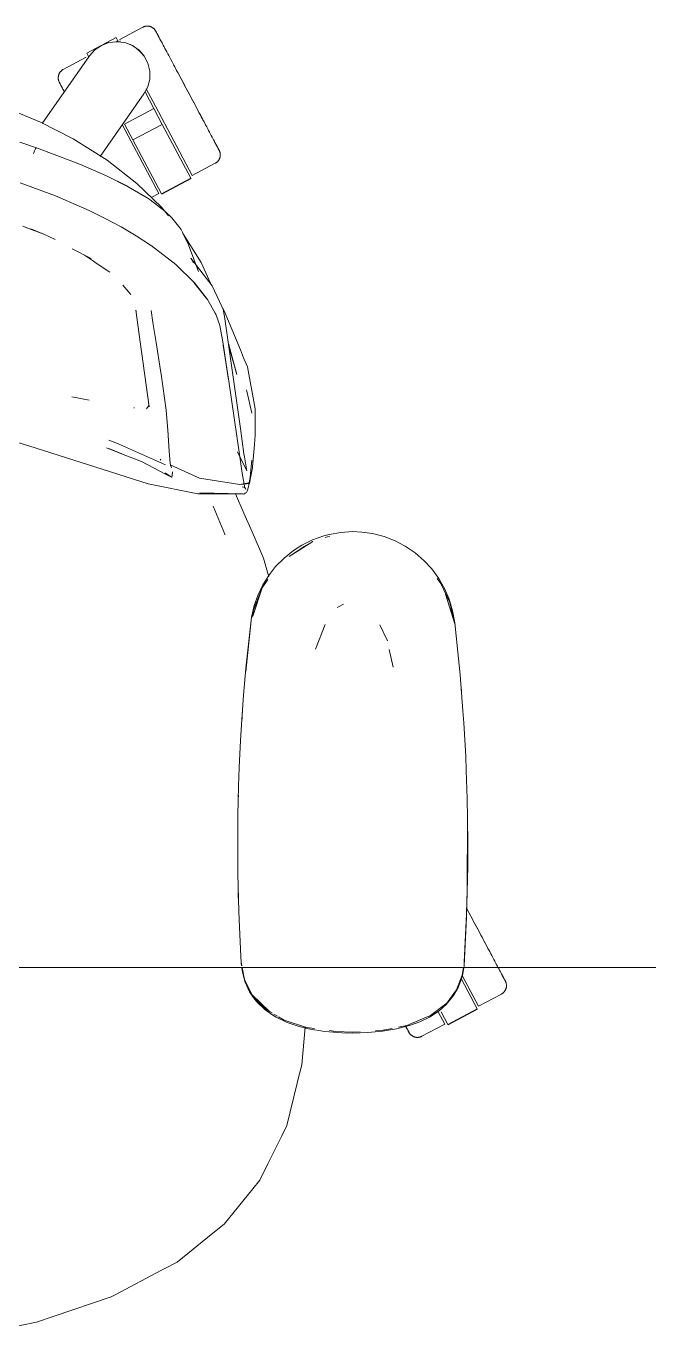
# Model space of a CAD drawing. Header units: millimetres. Extents: x 155927 to 317870, y -36033 to 97293.
# Drawn here: x 170704 to 170967, y 21775 to 22324 of the extents above; entities that cross this region are included whole.
import ezdxf

# ---------------------------------------------------------------- set-up
doc = ezdxf.new("R2010")
doc.units = ezdxf.units.MM
doc.header["$MEASUREMENT"] = 0
doc.layers.add('G-IMPT', color=8, linetype='CONTINUOUS', lineweight=9)
doc.layers.add('I-FURN', color=8, linetype='CONTINUOUS', lineweight=9)

msp = doc.modelspace()

# ---------------------------------------------------------------- linework, layer by layer
at = {"layer": 'G-IMPT'}
for p, q in [((170692.4, 22291.48), (170710.37, 22283.96)), ((170724.15, 22276.87), (170710.37, 22283.96)), ((170708.69, 22273.09), (170701.76, 22275.49)), ((170738.44, 22267.9), (170724.15, 22276.87)), ((170707.9, 22271.86), (170707.48, 22270.8)), ((170707.48, 22270.8), (170707.7, 22271.39)), ((170707.9, 22271.86), (170707.7, 22271.39)), ((170707.9, 22271.86), (170708.29, 22272.68)), ((170707.9, 22271.86), (170708.18, 22272.5)), ((170708.18, 22272.5), (170708.29, 22272.68)), ((170708.56, 22273.09), (170708.29, 22272.68)), ((170708.29, 22272.68), (170708.51, 22273.08)), ((170708.56, 22273.09), (170708.51, 22273.08)), ((170708.69, 22273.12), (170708.56, 22273.09)), ((170708.56, 22273.09), (170708.69, 22273.09)), ((170723.65, 22267.55), (170708.69, 22273.12)), ((170727.33, 22266.07), (170723.65, 22267.55)), ((170738.29, 22261.3), (170727.33, 22266.07)), ((170738.44, 22267.9), (170751.05, 22258.09)), ((170716.68, 22252.92), (170701.8, 22258.38)), ((170738.73, 22261.08), (170738.29, 22261.3)), ((170738.29, 22261.3), (170747.34, 22256.77)), ((170738.29, 22261.3), (170746.74, 22257.08)), ((170738.73, 22261.08), (170747.34, 22256.77)), ((170761.34, 22248.13), (170751.05, 22258.09)), ((170716.68, 22252.92), (170730.9, 22246.75)), ((170747.34, 22256.77), (170746.74, 22257.08)), ((170747.34, 22256.77), (170755.34, 22252.04)), ((170756.63, 22251.18), (170755.34, 22252.04)), ((170737.63, 22243.36), (170730.9, 22246.75)), ((170762.76, 22246.46), (170756.63, 22251.18)), ((170764.34, 22244.46), (170761.34, 22248.13)), ((170762.76, 22246.46), (170765.78, 22243.57)), ((170737.63, 22243.36), (170744.42, 22239.79)), ((170769.65, 22238.7), (170765.78, 22243.57)), ((170702.99, 22240.08), (170704.72, 22239.42)), ((170711.8, 22236.69), (170704.72, 22239.42)), ((170711.8, 22236.69), (170706.35, 22239)), ((170716.65, 22234.5), (170711.8, 22236.69)), ((170750.65, 22236.02), (170744.42, 22239.79)), ((170750.65, 22236.02), (170756.75, 22232.14)), ((170770.26, 22237.57), (170769.65, 22238.7)), ((170770.26, 22237.57), (170771.43, 22235.13)), ((170770.95, 22236.21), (170770.45, 22236.98)), ((170770.95, 22236.21), (170778.08, 22224.76)), ((170723.69, 22230.62), (170731.79, 22226.44)), ((170757.01, 22231.97), (170756.75, 22232.14)), ((170767.44, 22223.95), (170757.01, 22231.97)), ((170771.43, 22235.13), (170772.51, 22232.9)), ((170777.02, 22221), (170772.51, 22232.9)), ((170729.02, 22227.94), (170732.78, 22225.38)), ((170729.02, 22227.94), (170731.79, 22226.44)), ((170732.78, 22225.38), (170733.36, 22224.99)), ((170733.36, 22224.99), (170738.49, 22221.49)), ((170773.78, 22226.65), (170782.7, 22215)), ((170773.78, 22226.65), (170774.9, 22224.7)), ((170778.08, 22224.76), (170782.06, 22216.13)), ((170738.49, 22221.49), (170739.59, 22220.74)), ((170775.34, 22216.21), (170767.44, 22223.95)), ((170745.12, 22215.22), (170748.46, 22211.31)), ((170780.43, 22209.47), (170775.04, 22216.42)), ((170775.04, 22216.42), (170777.84, 22212.85)), ((170775.34, 22216.21), (170780.76, 22209.25)), ((170782.7, 22215), (170785.76, 22208.43)), ((170780.43, 22209.47), (170777.84, 22212.85)), ((170780.76, 22209.25), (170784.05, 22203.41)), ((170785.76, 22208.43), (170787.33, 22205.06)), ((170752.4, 22191.37), (170750.62, 22204.72)), ((170750.62, 22204.72), (170750.77, 22204.25)), ((170757.76, 22199.56), (170757.01, 22204.63)), ((170784.26, 22202.99), (170784.05, 22203.41)), ((170784.26, 22202.99), (170786.02, 22198.2)), ((170787.05, 22205.67), (170787.82, 22204.5)), ((170787.98, 22202.07), (170787.33, 22205.06)), ((170787.82, 22204.5), (170794.61, 22188.05)), ((170757.76, 22199.56), (170758.82, 22192.72)), ((170786.02, 22198.2), (170787.32, 22190.53)), ((170794.65, 22154.85), (170787.98, 22202.07)), ((170758.82, 22192.72), (170759.08, 22191.06)), ((170752.4, 22191.37), (170756.14, 22164.03)), ((170760.95, 22179.29), (170759.08, 22191.06)), ((170789.61, 22175.37), (170787.32, 22190.53)), ((170789.61, 22175.37), (170787.38, 22189.95)), ((170789.71, 22174.76), (170787.38, 22189.95)), ((170793.1, 22177.65), (170789.6, 22190.6)), ((170793.1, 22177.65), (170789.75, 22189.54)), ((170794.61, 22188.05), (170796, 22184.69)), ((170797.6, 22180.83), (170796, 22184.69)), ((170800.84, 22163.13), (170797.6, 22180.83)), ((170761.19, 22177.74), (170760.95, 22179.29)), ((170763.4, 22162.52), (170761.19, 22177.74)), ((170789.71, 22174.76), (170794.26, 22143.89)), ((170797.38, 22170.57), (170797.23, 22171.15)), ((170799.43, 22161.27), (170797.38, 22170.57)), ((170723.6, 22168.21), (170730.85, 22166.8)), ((170755.02, 22163.18), (170756.26, 22164.74)), ((170756.14, 22164.03), (170756.18, 22164.3)), ((170756.23, 22164.53), (170756.18, 22164.3)), ((170750.07, 22163.53), (170749.73, 22163.58)), ((170763.4, 22162.52), (170763.41, 22162.44)), ((170763.41, 22162.44), (170764.03, 22154.2)), ((170800.84, 22163.13), (170800.86, 22156.16)), ((170705.49, 22147.49), (170675.51, 22156.67)), ((170764.66, 22145.35), (170764.03, 22154.2)), ((170794.65, 22154.85), (170796.09, 22144.19)), ((170800.86, 22151.99), (170800.86, 22156.16)), ((170739.25, 22149.87), (170742.91, 22148.48)), ((170742.91, 22148.48), (170763.06, 22139.55)), ((170800.52, 22148.04), (170799.72, 22138.71)), ((170800.52, 22148.04), (170800.86, 22151.99)), ((170705.49, 22147.49), (170755.73, 22131.5)), ((170739.64, 22146.2), (170738.23, 22146.76)), ((170744.75, 22144.17), (170739.25, 22146.35)), ((170744.54, 22144.18), (170739.64, 22146.2)), ((170739.64, 22146.2), (170744.75, 22144.17)), ((170753.01, 22140.93), (170744.54, 22144.18)), ((170764.66, 22145.35), (170764.92, 22141.94)), ((170793.47, 22145.03), (170797.28, 22137.01)), ((170794.26, 22143.89), (170795.38, 22136.04)), ((170796.31, 22142.89), (170796.09, 22144.19)), ((170797.14, 22137.87), (170796.31, 22142.89)), ((170753.01, 22140.93), (170763.12, 22135.65)), ((170760.89, 22141.93), (170761.17, 22141.49)), ((170764.96, 22141.57), (170764.92, 22141.94)), ((170764.96, 22141.57), (170765.24, 22139.11)), ((170777.38, 22133.94), (170765.09, 22139.52)), ((170765.24, 22139.11), (170765.27, 22139.05)), ((170765.54, 22138.28), (170765.27, 22139.05)), ((170766.02, 22136.54), (170765.85, 22135.01)), ((170797.28, 22137.01), (170797.14, 22137.87)), ((170799.2, 22138.88), (170798.68, 22134.2)), ((170798.87, 22133.99), (170799.68, 22138.24)), ((170799.2, 22138.88), (170799.41, 22141.47)), ((170799.72, 22138.71), (170799.68, 22138.24)), ((170755.73, 22131.5), (170776.68, 22127.31)), ((170765.58, 22134.3), (170762.87, 22136.14)), ((170765.58, 22134.3), (170763.12, 22135.65)), ((170765.58, 22134.3), (170765.41, 22134.26)), ((170765.71, 22134.32), (170765.58, 22134.3)), ((170765.85, 22135.01), (170765.71, 22134.32)), ((170777.38, 22133.94), (170794.43, 22131.22)), ((170798.01, 22131.91), (170794.43, 22131.22)), ((170798.01, 22131.91), (170794.47, 22131.28)), ((170794.47, 22131.28), (170798.42, 22131.67)), ((170796.48, 22129.77), (170795.38, 22136.04)), ((170798.61, 22133.58), (170798.07, 22130.3)), ((170798.87, 22133.99), (170798.42, 22131.67)), ((170798.61, 22133.58), (170798.68, 22134.2)), ((170776.68, 22127.31), (170795.55, 22127.26)), ((170777.57, 22127.75), (170796.02, 22127.16)), ((170777.57, 22127.75), (170795.55, 22127.26)), ((170796.15, 22119.1), (170792.58, 22127.27)), ((170796.13, 22127.13), (170795.27, 22127.32)), ((170795.27, 22127.32), (170795.38, 22127.3)), ((170795.55, 22127.26), (170795.38, 22127.3)), ((170795.94, 22130.11), (170795.44, 22130.19)), ((170796.02, 22127.16), (170795.55, 22127.26)), ((170795.94, 22130.11), (170796.48, 22129.79)), ((170796.13, 22127.13), (170796.71, 22127.53)), ((170796.31, 22130.39), (170796.87, 22129.29)), ((170796.31, 22130.39), (170796.48, 22129.77)), ((170796.48, 22129.79), (170796.87, 22129.29)), ((170797.2, 22127.9), (170796.71, 22127.53)), ((170797.2, 22127.9), (170797.52, 22128.44)), ((170798.07, 22130.3), (170797.52, 22128.44)), ((170783.12, 22122.16), (170788.04, 22110.31)), ((170799.57, 22111.27), (170796.15, 22119.1)), ((170788.14, 22110.04), (170788.04, 22110.31)), ((170804.43, 22100.14), (170799.57, 22111.27)), ((170825.07, 22107.92), (170829.84, 22109.63)), ((170831.97, 22110.19), (170829.84, 22109.63)), ((170830.28, 22108.83), (170832.31, 22109.45)), ((170836.92, 22111.07), (170831.97, 22110.19)), ((170841.96, 22111.37), (170836.92, 22111.07)), ((170841.96, 22111.37), (170845.81, 22111.2)), ((170850.32, 22110.55), (170845.81, 22111.2)), ((170850.32, 22110.55), (170855.19, 22109.29)), ((170859.9, 22107.45), (170855.19, 22109.29)), ((170825.17, 22107.27), (170815.22, 22100.95)), ((170821.49, 22105.11), (170815.22, 22100.95)), ((170820.56, 22105.68), (170817.01, 22103.41)), ((170825.07, 22107.92), (170820.56, 22105.68)), ((170825.17, 22107.27), (170821.49, 22105.11)), ((170864.06, 22105.26), (170859.9, 22107.45)), ((170864.06, 22105.26), (170868.23, 22102.43)), ((170804.43, 22100.14), (170806.68, 22092.32)), ((170813.04, 22100.22), (170809.49, 22096.62)), ((170813.04, 22100.22), (170817.01, 22103.41)), ((170868.23, 22102.43), (170872.07, 22099.11)), ((170875.23, 22095.67), (170872.07, 22099.11)), ((170804.14, 22088.98), (170806.87, 22093.31)), ((170809.49, 22096.62), (170806.87, 22093.31)), ((170875.23, 22095.67), (170878.23, 22091.59)), ((170803.74, 22087.66), (170799.93, 22075.81)), ((170804.14, 22088.98), (170801.95, 22084.4)), ((170803.74, 22087.66), (170802.84, 22084.95)), ((170803.74, 22087.66), (170806.17, 22091.24)), ((170877.54, 22091.63), (170879.13, 22089.52)), ((170880.74, 22087.15), (170878.23, 22091.59)), ((170882.87, 22081.46), (170879.13, 22089.52)), ((170880.74, 22087.15), (170882.55, 22082.91)), ((170802.84, 22084.95), (170799.93, 22075.81)), ((170800.14, 22078.44), (170803.34, 22086.62)), ((170801.95, 22084.4), (170800.5, 22080.27)), ((170884.91, 22072.49), (170881.08, 22084.95)), ((170881.08, 22084.95), (170884, 22075.81)), ((170882.55, 22082.91), (170884.02, 22078.05)), ((170799.34, 22075.31), (170800.5, 22080.27)), ((170799.56, 22075.38), (170800.14, 22078.44)), ((170835.91, 22079.74), (170835.46, 22079.44)), ((170838.14, 22080.75), (170835.91, 22079.74)), ((170882.87, 22081.46), (170884.78, 22073.06)), ((170884.91, 22073), (170884.02, 22078.05)), ((170799.34, 22075.31), (170796.89, 22052.35)), ((170796.89, 22052.35), (170799.01, 22072.49)), ((170799.34, 22075.31), (170796.99, 22053.87)), ((170799.34, 22075.31), (170799.01, 22072.49)), ((170826.24, 22061.79), (170830.39, 22072.21)), ((170853.34, 22072.12), (170856.61, 22065.34)), ((170884.91, 22072.49), (170884, 22075.81)), ((170886.82, 22055.08), (170884.91, 22073)), ((170858.94, 22054.29), (170857.37, 22061.72)), ((170887.16, 22050.95), (170886.82, 22055.08)), ((170796.99, 22053.87), (170796.01, 22042.47)), ((170888.41, 22035.89), (170887.16, 22050.95)), ((170887.76, 22044.07), (170887.59, 22045.75)), ((170795.28, 22032.19), (170796.01, 22042.47)), ((170795.41, 22034.23), (170795.32, 22032.33)), ((170795.41, 22034.23), (170795.55, 22035.65)), ((170888.41, 22035.89), (170888.74, 22030.8)), ((170795.28, 22032.19), (170794.72, 22023.32)), ((170888.74, 22030.8), (170889.55, 22016.66)), ((170794.18, 22012.01), (170794.72, 22023.32)), ((170889.8, 22010.64), (170889.55, 22016.66)), ((170794.18, 22012.01), (170793.88, 22004.13)), ((170889.8, 22010.64), (170890.19, 21998.88)), ((170889.94, 22005.75), (170890.05, 22003.82)), ((170793.59, 21991.82), (170793.88, 22004.13)), ((170793.8, 22000.26), (170793.72, 21998.6)), ((170890.05, 22003.82), (170890.07, 22002.32)), ((170793.72, 21998.6), (170793.73, 21996.52)), ((170890.36, 21990.46), (170890.19, 21998.88)), ((170793.59, 21991.82), (170793.52, 21986.35)), ((170890.36, 21990.46), (170890.24, 21960.44)), ((170890.36, 21990.46), (170890.4, 21970.28)), ((170890.36, 21990.46), (170890.44, 21979.67)), ((170793.51, 21971.64), (170793.52, 21986.35)), ((170890.24, 21960.44), (170890.44, 21979.67)), ((170793.56, 21967.13), (170793.51, 21971.64)), ((170793.56, 21967.13), (170793.94, 21951.46)), ((170890.4, 21970.28), (170889.9, 21948.88)), ((170890.4, 21970.28), (170889.94, 21950.09)), ((170890.4, 21970.28), (170890.24, 21960.44)), ((170890.38, 21968.24), (170890.3, 21966.03)), ((170890.36, 21970.28), (170890.38, 21968.24)), ((170793.74, 21960.4), (170793.74, 21958.18)), ((170793.85, 21955.5), (170793.74, 21958.18)), ((170890.24, 21960.44), (170889.9, 21948.88)), ((170793.94, 21951.46), (170794.06, 21947.91)), ((170889.94, 21950.09), (170888.85, 21928.31)), ((170889.94, 21950.09), (170888.96, 21929.91)), ((170889.9, 21948.88), (170889.94, 21950.09)), ((170794.68, 21935.35), (170794.06, 21947.91)), ((170889.9, 21948.88), (170888.85, 21928.31)), ((170794.68, 21935.35), (170794.96, 21929.69)), ((170795.24, 21928.43), (170794.96, 21929.91)), ((170794.96, 21929.69), (170795.12, 21928.43)), ((170888.85, 21928.31), (170888.6, 21926.66)), ((170888.85, 21928.31), (170888.96, 21929.91)), ((170795.22, 21927.61), (170795.46, 21925.68)), ((170796.33, 21922.57), (170795.39, 21927.61)), ((170795.46, 21925.68), (170796.53, 21921.73)), ((170798.43, 21918.31), (170796.33, 21922.57)), ((170888.13, 21924.44), (170885.72, 21918.25)), ((170886.39, 21919.28), (170887.79, 21922.92)), ((170888.15, 21924.26), (170887.79, 21922.92)), ((170888.13, 21924.44), (170888.61, 21927.61)), ((170888.15, 21924.26), (170888.6, 21926.66)), ((170798.52, 21917.4), (170796.53, 21921.73)), ((170798.43, 21918.31), (170799.54, 21916.07)), ((170798.52, 21917.4), (170800.72, 21914.18)), ((170885.72, 21918.25), (170881.55, 21912.62)), ((170886.39, 21919.28), (170884.43, 21915.84)), ((170799.54, 21916.07), (170801.77, 21913.66)), ((170806.93, 21909.17), (170799.54, 21916.07)), ((170804.84, 21910.36), (170799.54, 21916.07)), ((170801.85, 21912.86), (170800.72, 21914.18)), ((170805.31, 21910.58), (170801.77, 21913.66)), ((170801.85, 21912.86), (170804.9, 21909.99)), ((170881.55, 21912.62), (170874.77, 21907.41)), ((170878.32, 21909.44), (170881.36, 21912.1)), ((170884.43, 21915.84), (170881.36, 21912.1)), ((170808, 21908.48), (170804.84, 21910.36)), ((170804.9, 21909.99), (170808.35, 21907.55)), ((170806.93, 21909.17), (170805.46, 21910.45)), ((170809.73, 21906.74), (170808.35, 21907.55)), ((170810.22, 21907.15), (170808.78, 21908.01)), ((170814.36, 21904.54), (170809.73, 21906.74)), ((170813.14, 21905.4), (170810.69, 21906.87)), ((170874.27, 21906.78), (170870.2, 21904.8)), ((170874.77, 21907.41), (170870.37, 21905.57)), ((170874.27, 21906.78), (170878.32, 21909.44)), ((170822.54, 21902.37), (170813.14, 21905.4)), ((170819.45, 21902.8), (170814.36, 21904.54)), ((170819.45, 21902.8), (170823.38, 21901.82)), ((170821.92, 21902.5), (170820.47, 21886.62)), ((170825.83, 21901.91), (170822.54, 21902.37)), ((170823.38, 21901.82), (170830.14, 21900.7)), ((170837.45, 21900.13), (170830.14, 21900.7)), ((170834.8, 21900.64), (170832.01, 21901.04)), ((170834.8, 21900.64), (170841.96, 21900.41)), ((170845.07, 21900.6), (170841.96, 21900.41)), ((170854.45, 21900.78), (170848.3, 21900.22)), ((170854.79, 21901.2), (170851.58, 21901)), ((170854.45, 21900.78), (170860.38, 21901.78)), ((170858.54, 21901.97), (170854.79, 21901.2)), ((170865.86, 21903.21), (170860.38, 21901.78)), ((170864.75, 21903.24), (170861.28, 21902.53)), ((170864.75, 21903.24), (170870.37, 21905.57)), ((170865.86, 21903.21), (170870.2, 21904.8)), ((170837.45, 21900.13), (170841.96, 21900.04)), ((170841.96, 21900.04), (170848.3, 21900.22)), ((170820.47, 21886.62), (170819.18, 21881.33)), ((170814.19, 21861.02), (170818.59, 21878.96)), ((170818.59, 21878.96), (170819.18, 21881.33)), ((170812.04, 21856.66), (170806.4, 21845.19)), ((170812.04, 21856.66), (170814.19, 21861.02)), ((170802.87, 21838.02), (170806.4, 21845.19)), ((170799.9, 21834.37), (170802.87, 21838.02)), ((170799.9, 21834.37), (170787.73, 21819.42)), ((170787.73, 21819.42), (170783.06, 21815.66)), ((170767.93, 21803.46), (170783.06, 21815.66)), ((170767.93, 21803.46), (170762.8, 21800.75)), ((170761.42, 21800.02), (170741.91, 21789.72)), ((170761.42, 21800.02), (170762.8, 21800.75)), ((170716.17, 21780.7), (170740.25, 21788.85)), ((170741.91, 21789.72), (170740.25, 21788.85)), ((170716.17, 21780.7), (170708.73, 21778.18)), ((170694.91, 21775.31), (170708.73, 21778.18))]:
    msp.add_line(p, q, dxfattribs=at)
at = {"layer": 'I-FURN'}
for p, q in [((170753.52, 22324), (170743.83, 22318.85)), ((170753.52, 22324), (170753.66, 22324.07)), ((170753.66, 22324.07), (170753.81, 22324.14)), ((170753.81, 22324.14), (170753.96, 22324.2)), ((170753.96, 22324.2), (170754.11, 22324.25)), ((170754.11, 22324.25), (170754.26, 22324.3)), ((170754.26, 22324.3), (170754.42, 22324.35)), ((170754.42, 22324.35), (170754.58, 22324.38)), ((170754.58, 22324.38), (170754.73, 22324.41)), ((170754.73, 22324.41), (170754.89, 22324.44)), ((170754.89, 22324.44), (170755.05, 22324.45)), ((170755.05, 22324.45), (170755.21, 22324.47)), ((170755.21, 22324.47), (170755.38, 22324.47)), ((170755.38, 22324.47), (170755.54, 22324.47)), ((170755.54, 22324.47), (170755.7, 22324.46)), ((170755.7, 22324.46), (170755.86, 22324.44)), ((170755.86, 22324.44), (170756.02, 22324.42)), ((170756.02, 22324.42), (170756.18, 22324.4)), ((170756.18, 22324.4), (170756.33, 22324.36)), ((170756.33, 22324.36), (170756.49, 22324.32)), ((170756.49, 22324.32), (170756.64, 22324.28)), ((170756.64, 22324.28), (170756.8, 22324.22)), ((170756.8, 22324.22), (170756.95, 22324.17)), ((170756.95, 22324.17), (170757.1, 22324.1)), ((170757.1, 22324.1), (170757.24, 22324.03)), ((170757.24, 22324.03), (170757.38, 22323.95)), ((170757.38, 22323.95), (170757.52, 22323.87)), ((170757.52, 22323.87), (170757.66, 22323.79)), ((170757.66, 22323.79), (170757.79, 22323.69)), ((170757.79, 22323.69), (170757.92, 22323.6)), ((170757.92, 22323.6), (170758.04, 22323.49)), ((170758.04, 22323.49), (170758.16, 22323.38)), ((170758.16, 22323.38), (170758.28, 22323.27)), ((170758.28, 22323.27), (170758.39, 22323.16)), ((170742.27, 22319.66), (170729.91, 22313.09)), ((170739.27, 22317.51), (170742.62, 22317.89)), ((170742.26, 22317.86), (170743.01, 22318.26)), ((170742.27, 22319.66), (170743.01, 22318.26)), ((170742.62, 22317.89), (170745.97, 22317.47)), ((170743.01, 22318.26), (170742.96, 22318.35)), ((170744.03, 22318.47), (170743.83, 22318.85)), ((170758.39, 22323.16), (170758.49, 22323.03)), ((170758.49, 22323.03), (170758.6, 22322.91)), ((170758.6, 22322.91), (170758.69, 22322.78)), ((170758.69, 22322.78), (170758.78, 22322.65)), ((170758.78, 22322.65), (170758.87, 22322.51)), ((170758.87, 22322.51), (170758.95, 22322.37)), ((170758.95, 22322.37), (170758.97, 22322.33)), ((170758.97, 22322.33), (170758.98, 22322.31)), ((170758.99, 22322.28), (170758.97, 22322.33)), ((170758.97, 22322.33), (170758.97, 22322.33)), ((170758.98, 22322.31), (170759.01, 22322.25)), ((170759.04, 22322.2), (170758.99, 22322.28)), ((170759.01, 22322.25), (170759.06, 22322.15)), ((170759.1, 22322.08), (170759.04, 22322.2)), ((170759.06, 22322.15), (170759.14, 22322.01)), ((170759.19, 22321.92), (170759.1, 22322.08)), ((170759.14, 22322.01), (170759.24, 22321.83)), ((170759.3, 22321.72), (170759.19, 22321.92)), ((170759.24, 22321.83), (170759.35, 22321.61)), ((170759.42, 22321.48), (170759.3, 22321.72)), ((170759.35, 22321.61), (170759.49, 22321.35)), ((170759.57, 22321.2), (170759.42, 22321.48)), ((170759.49, 22321.35), (170759.65, 22321.06)), ((170759.74, 22320.88), (170759.57, 22321.2)), ((170759.65, 22321.06), (170759.83, 22320.72)), ((170759.93, 22320.52), (170759.74, 22320.88)), ((170759.83, 22320.72), (170760.02, 22320.35)), ((170760.14, 22320.13), (170759.93, 22320.52)), ((170760.02, 22320.35), (170760.24, 22319.94)), ((170760.37, 22319.7), (170760.14, 22320.13)), ((170760.24, 22319.94), (170760.48, 22319.49)), ((170760.62, 22319.24), (170760.37, 22319.7)), ((170760.48, 22319.49), (170760.74, 22319.01)), ((170760.88, 22318.73), (170760.62, 22319.24)), ((170760.74, 22319.01), (170761.01, 22318.49)), ((170761.17, 22318.2), (170760.88, 22318.73)), ((170761.01, 22318.49), (170761.3, 22317.94)), ((170761.47, 22317.63), (170761.17, 22318.2)), ((170761.3, 22317.94), (170761.61, 22317.36)), ((170730.65, 22311.69), (170729.91, 22313.09)), ((170731.07, 22311.93), (170733.32, 22314.44)), ((170733.32, 22314.44), (170736.11, 22316.34)), ((170736.11, 22316.34), (170739.27, 22317.51)), ((170745.97, 22317.47), (170749.12, 22316.25)), ((170749.12, 22316.25), (170751.88, 22314.31)), ((170752.74, 22313.48), (170749.96, 22315.77)), ((170751.88, 22314.31), (170754.1, 22311.77)), ((170753.9, 22312.06), (170752.74, 22313.48)), ((170761.79, 22317.03), (170761.47, 22317.63)), ((170762.13, 22316.39), (170761.79, 22317.03)), ((170762.48, 22315.73), (170762.13, 22316.39)), ((170762.85, 22315.04), (170762.48, 22315.73)), ((170763.23, 22314.31), (170762.85, 22315.04)), ((170763.63, 22313.56), (170763.23, 22314.31)), ((170764.04, 22312.79), (170763.63, 22313.56)), ((170764.47, 22311.99), (170764.04, 22312.79)), ((170711.05, 22283.34), (170731.07, 22311.93)), ((170729.71, 22311.34), (170720.02, 22306.19)), ((170730.6, 22311.78), (170730.65, 22311.69)), ((170754.1, 22311.77), (170755.65, 22308.78)), ((170755.65, 22308.78), (170756.43, 22305.5)), ((170764.91, 22311.16), (170764.47, 22311.99)), ((170765.36, 22310.32), (170764.91, 22311.16)), ((170765.82, 22309.45), (170765.36, 22310.32)), ((170766.29, 22308.56), (170765.82, 22309.45)), ((170766.77, 22307.66), (170766.29, 22308.56)), ((170766.51, 22308.15), (170767, 22307.23)), ((170767.26, 22306.73), (170766.77, 22307.66)), ((170767, 22307.23), (170767.49, 22306.3)), ((170717.88, 22302.75), (170717.89, 22302.92)), ((170717.88, 22302.59), (170717.88, 22302.75)), ((170717.89, 22302.43), (170717.88, 22302.59)), ((170717.89, 22302.92), (170717.91, 22303.08)), ((170717.9, 22302.27), (170717.89, 22302.43)), ((170717.91, 22302.11), (170717.9, 22302.27)), ((170717.91, 22303.08), (170717.93, 22303.24)), ((170717.94, 22301.95), (170717.91, 22302.11)), ((170717.93, 22303.24), (170717.95, 22303.39)), ((170717.97, 22301.79), (170717.94, 22301.95)), ((170717.95, 22303.39), (170717.99, 22303.55)), ((170718.01, 22301.64), (170717.97, 22301.79)), ((170717.99, 22303.55), (170718.03, 22303.71)), ((170718.05, 22301.48), (170718.01, 22301.64)), ((170718.03, 22303.71), (170718.08, 22303.86)), ((170718.1, 22301.33), (170718.05, 22301.48)), ((170718.08, 22303.86), (170718.13, 22304.01)), ((170718.15, 22301.18), (170718.1, 22301.33)), ((170718.13, 22304.01), (170718.19, 22304.17)), ((170718.19, 22304.17), (170718.25, 22304.31)), ((170718.25, 22304.31), (170718.32, 22304.46)), ((170718.32, 22304.46), (170718.4, 22304.6)), ((170718.4, 22304.6), (170718.48, 22304.74)), ((170718.48, 22304.74), (170718.57, 22304.87)), ((170718.57, 22304.87), (170718.66, 22305.01)), ((170718.66, 22305.01), (170718.76, 22305.13)), ((170718.76, 22305.13), (170718.86, 22305.26)), ((170718.86, 22305.26), (170718.97, 22305.38)), ((170718.97, 22305.38), (170719.08, 22305.49)), ((170719.08, 22305.49), (170719.2, 22305.61)), ((170719.2, 22305.61), (170719.32, 22305.71)), ((170719.32, 22305.71), (170719.44, 22305.81)), ((170719.44, 22305.81), (170719.57, 22305.91)), ((170719.57, 22305.91), (170719.7, 22306)), ((170719.7, 22306), (170719.84, 22306.09)), ((170719.84, 22306.09), (170719.98, 22306.17)), ((170719.98, 22306.17), (170720.02, 22306.19)), ((170756.41, 22302.12), (170755.58, 22298.85)), ((170756.43, 22305.5), (170756.41, 22302.12)), ((170767.76, 22305.8), (170767.26, 22306.73)), ((170767.49, 22306.3), (170767.99, 22305.36)), ((170768.27, 22304.84), (170767.76, 22305.8)), ((170767.99, 22305.36), (170768.5, 22304.4)), ((170768.78, 22303.88), (170768.27, 22304.84)), ((170768.5, 22304.4), (170769.02, 22303.43)), ((170769.3, 22302.91), (170768.78, 22303.88)), ((170769.02, 22303.43), (170769.54, 22302.45)), ((170769.82, 22301.92), (170769.3, 22302.91)), ((170769.54, 22302.45), (170770.06, 22301.47)), ((170770.35, 22300.93), (170769.82, 22301.92)), ((170770.06, 22301.47), (170770.59, 22300.47)), ((170718.21, 22301.03), (170718.15, 22301.18)), ((170718.28, 22300.88), (170718.21, 22301.03)), ((170718.35, 22300.74), (170718.28, 22300.88)), ((170718.36, 22300.73), (170718.35, 22300.74)), ((170718.35, 22300.74), (170718.36, 22300.72)), ((170718.38, 22300.69), (170718.36, 22300.73)), ((170718.36, 22300.72), (170718.4, 22300.66)), ((170718.42, 22300.61), (170718.38, 22300.69)), ((170718.4, 22300.66), (170718.45, 22300.56)), ((170718.49, 22300.48), (170718.42, 22300.61)), ((170718.45, 22300.56), (170718.52, 22300.41)), ((170718.57, 22300.32), (170718.49, 22300.48)), ((170718.52, 22300.41), (170718.62, 22300.23)), ((170718.68, 22300.12), (170718.57, 22300.32)), ((170718.62, 22300.23), (170718.74, 22300.02)), ((170718.81, 22299.88), (170718.68, 22300.12)), ((170718.74, 22300.02), (170718.87, 22299.76)), ((170718.96, 22299.6), (170718.81, 22299.88)), ((170718.87, 22299.76), (170719.03, 22299.46)), ((170719.13, 22299.28), (170718.96, 22299.6)), ((170719.03, 22299.46), (170719.21, 22299.12)), ((170719.31, 22298.93), (170719.13, 22299.28)), ((170719.21, 22299.12), (170719.41, 22298.75)), ((170719.52, 22298.53), (170719.31, 22298.93)), ((170719.41, 22298.75), (170719.63, 22298.34)), ((170719.75, 22298.11), (170719.52, 22298.53)), ((170719.63, 22298.34), (170719.86, 22297.9)), ((170720, 22297.64), (170719.75, 22298.11)), ((170719.86, 22297.9), (170720.12, 22297.41)), ((170720.27, 22297.14), (170720, 22297.64)), ((170720.12, 22297.41), (170720.39, 22296.9)), ((170720.55, 22296.6), (170720.27, 22297.14)), ((170753.99, 22295.88), (170735.49, 22269.45)), ((170755.58, 22298.85), (170753.99, 22295.88)), ((170754.45, 22296.74), (170758.21, 22289.68)), ((170758.83, 22290.64), (170754.88, 22298.06)), ((170770.88, 22299.93), (170770.35, 22300.93)), ((170770.59, 22300.47), (170771.12, 22299.47)), ((170771.41, 22298.93), (170770.88, 22299.93)), ((170771.12, 22299.47), (170771.66, 22298.47)), ((170771.94, 22297.93), (170771.41, 22298.93)), ((170771.66, 22298.47), (170772.19, 22297.47)), ((170772.48, 22296.92), (170771.94, 22297.93)), ((170772.19, 22297.47), (170772.72, 22296.46)), ((170773.01, 22295.92), (170772.48, 22296.92)), ((170772.72, 22296.46), (170773.26, 22295.46)), ((170773.55, 22294.92), (170773.01, 22295.92)), ((170774.35, 22261.46), (170758.83, 22290.64)), ((170773.26, 22295.46), (170773.79, 22294.45)), ((170774.08, 22293.92), (170773.55, 22294.92)), ((170773.79, 22294.45), (170774.32, 22293.46)), ((170774.61, 22292.92), (170774.08, 22293.92)), ((170774.32, 22293.46), (170774.85, 22292.47)), ((170775.13, 22291.93), (170774.61, 22292.92)), ((170774.85, 22292.47), (170775.37, 22291.48)), ((170775.65, 22290.96), (170775.13, 22291.93)), ((170775.37, 22291.48), (170775.89, 22290.51)), ((170776.17, 22289.99), (170775.65, 22290.96)), ((170775.89, 22290.51), (170776.4, 22289.55)), ((170758.21, 22289.68), (170745.85, 22283.11)), ((170758.21, 22289.68), (170761.74, 22283.04)), ((170776.68, 22289.03), (170776.17, 22289.99)), ((170776.4, 22289.55), (170776.91, 22288.59)), ((170777.18, 22288.09), (170776.68, 22289.03)), ((170776.91, 22288.59), (170777.41, 22287.66)), ((170777.67, 22287.16), (170777.18, 22288.09)), ((170777.41, 22287.66), (170777.9, 22286.73)), ((170778.16, 22286.24), (170777.67, 22287.16)), ((170777.9, 22286.73), (170778.38, 22285.83)), ((170778.63, 22285.35), (170778.16, 22286.24)), ((170778.38, 22285.83), (170778.85, 22284.94)), ((170779.1, 22284.47), (170778.63, 22285.35)), ((170778.85, 22284.94), (170779.31, 22284.07)), ((170760.22, 22253.94), (170744.96, 22282.64)), ((170749.38, 22276.47), (170745.85, 22283.11)), ((170761.74, 22283.04), (170749.38, 22276.47)), ((170761.74, 22283.04), (170773.81, 22260.33)), ((170779.56, 22283.61), (170779.1, 22284.47)), ((170779.31, 22284.07), (170779.76, 22283.23)), ((170780, 22282.78), (170779.56, 22283.61)), ((170780.43, 22281.97), (170780, 22282.78)), ((170780.85, 22281.18), (170780.43, 22281.97)), ((170781.26, 22280.42), (170780.85, 22281.18)), ((170781.65, 22279.68), (170781.26, 22280.42)), ((170782.02, 22278.97), (170781.65, 22279.68)), ((170761.45, 22253.76), (170749.38, 22276.47)), ((170782.38, 22278.3), (170782.02, 22278.97)), ((170782.73, 22277.65), (170782.38, 22278.3)), ((170783.05, 22277.03), (170782.73, 22277.65)), ((170783.37, 22276.45), (170783.05, 22277.03)), ((170783.2, 22276.76), (170783.5, 22276.19)), ((170783.66, 22275.9), (170783.37, 22276.45)), ((170783.5, 22276.19), (170783.79, 22275.65)), ((170783.93, 22275.38), (170783.66, 22275.9)), ((170783.79, 22275.65), (170784.05, 22275.15)), ((170784.19, 22274.9), (170783.93, 22275.38)), ((170784.05, 22275.15), (170784.3, 22274.69)), ((170784.43, 22274.45), (170784.19, 22274.9)), ((170784.3, 22274.69), (170784.53, 22274.26)), ((170784.65, 22274.04), (170784.43, 22274.45)), ((170784.53, 22274.26), (170784.74, 22273.87)), ((170784.84, 22273.67), (170784.65, 22274.04)), ((170784.74, 22273.87), (170784.93, 22273.51)), ((170785.02, 22273.33), (170784.84, 22273.67)), ((170784.93, 22273.51), (170785.1, 22273.19)), ((170785.18, 22273.04), (170785.02, 22273.33)), ((170785.1, 22273.19), (170785.25, 22272.91)), ((170785.32, 22272.78), (170785.18, 22273.04)), ((170785.25, 22272.91), (170785.37, 22272.67)), ((170785.43, 22272.56), (170785.32, 22272.78)), ((170785.37, 22272.67), (170785.48, 22272.47)), ((170785.53, 22272.38), (170785.43, 22272.56)), ((170785.48, 22272.47), (170785.57, 22272.31)), ((170785.6, 22272.24), (170785.53, 22272.38)), ((170785.57, 22272.31), (170785.63, 22272.19)), ((170785.66, 22272.14), (170785.6, 22272.24)), ((170785.63, 22272.19), (170785.67, 22272.1)), ((170785.69, 22272.08), (170785.66, 22272.14)), ((170785.73, 22268.34), (170785.66, 22268.19)), ((170785.67, 22272.1), (170785.7, 22272.06)), ((170785.7, 22272.06), (170785.69, 22272.08)), ((170785.7, 22272.06), (170785.77, 22271.91)), ((170785.7, 22272.06), (170785.7, 22272.06)), ((170785.8, 22268.48), (170785.73, 22268.34)), ((170785.77, 22271.91), (170785.84, 22271.77)), ((170785.87, 22268.63), (170785.8, 22268.48)), ((170785.84, 22271.77), (170785.9, 22271.62)), ((170785.93, 22268.78), (170785.87, 22268.63)), ((170785.9, 22271.62), (170785.96, 22271.47)), ((170785.98, 22268.93), (170785.93, 22268.78)), ((170785.96, 22271.47), (170786.01, 22271.31)), ((170786.02, 22269.08), (170785.98, 22268.93)), ((170786.01, 22271.31), (170786.05, 22271.16)), ((170786.06, 22269.24), (170786.02, 22269.08)), ((170786.05, 22271.16), (170786.08, 22271)), ((170786.1, 22269.4), (170786.06, 22269.24)), ((170786.08, 22271), (170786.11, 22270.84)), ((170786.13, 22269.56), (170786.1, 22269.4)), ((170786.11, 22270.84), (170786.14, 22270.68)), ((170786.15, 22269.72), (170786.13, 22269.56)), ((170786.14, 22270.68), (170786.16, 22270.52)), ((170786.16, 22269.88), (170786.15, 22269.72)), ((170786.16, 22270.52), (170786.17, 22270.36)), ((170786.17, 22270.04), (170786.16, 22269.88)), ((170786.17, 22270.36), (170786.17, 22270.2)), ((170786.17, 22270.2), (170786.17, 22270.04)), ((170774.35, 22261.46), (170784.03, 22266.61)), ((170784.07, 22266.63), (170784.03, 22266.61)), ((170784.21, 22266.71), (170784.07, 22266.63)), ((170784.35, 22266.79), (170784.21, 22266.71)), ((170784.48, 22266.88), (170784.35, 22266.79)), ((170784.61, 22266.98), (170784.48, 22266.88)), ((170784.74, 22267.08), (170784.61, 22266.98)), ((170784.86, 22267.19), (170784.74, 22267.08)), ((170784.97, 22267.3), (170784.86, 22267.19)), ((170785.09, 22267.41), (170784.97, 22267.3)), ((170785.19, 22267.53), (170785.09, 22267.41)), ((170785.3, 22267.66), (170785.19, 22267.53)), ((170785.4, 22267.79), (170785.3, 22267.66)), ((170785.49, 22267.92), (170785.4, 22267.79)), ((170785.57, 22268.05), (170785.49, 22267.92)), ((170785.66, 22268.19), (170785.57, 22268.05)), ((170773.81, 22260.33), (170761.45, 22253.76)), ((170761.54, 22253.59), (170773.9, 22260.16)), ((170757.07, 22252.27), (170760.22, 22253.94)), ((170890.38, 21951.79), (170889.86, 21952.78)), ((170890.1, 21952.32), (170890.62, 21951.34)), ((170890.91, 21950.8), (170890.38, 21951.79)), ((170890.62, 21951.34), (170891.15, 21950.34)), ((170891.44, 21949.8), (170890.91, 21950.8)), ((170891.15, 21950.34), (170891.68, 21949.34)), ((170891.97, 21948.8), (170891.44, 21949.8)), ((170891.68, 21949.34), (170892.22, 21948.34)), ((170892.5, 21947.8), (170891.97, 21948.8)), ((170892.22, 21948.34), (170892.75, 21947.34)), ((170893.04, 21946.79), (170892.5, 21947.8)), ((170892.75, 21947.34), (170893.28, 21946.33)), ((170893.57, 21945.79), (170893.04, 21946.79)), ((170893.28, 21946.33), (170893.82, 21945.33)), ((170894.11, 21944.79), (170893.57, 21945.79)), ((170893.82, 21945.33), (170894.35, 21944.32)), ((170894.64, 21943.79), (170894.11, 21944.79)), ((170894.35, 21944.32), (170894.88, 21943.33)), ((170895.17, 21942.79), (170894.64, 21943.79)), ((170894.88, 21943.33), (170895.41, 21942.34)), ((170895.69, 21941.8), (170895.17, 21942.79)), ((170895.41, 21942.34), (170895.93, 21941.35)), ((170896.21, 21940.83), (170895.69, 21941.8)), ((170895.93, 21941.35), (170896.45, 21940.38)), ((170896.73, 21939.86), (170896.21, 21940.83)), ((170896.45, 21940.38), (170896.96, 21939.42)), ((170897.23, 21938.9), (170896.73, 21939.86)), ((170896.96, 21939.42), (170897.47, 21938.46)), ((170897.74, 21937.96), (170897.23, 21938.9)), ((170897.47, 21938.46), (170897.97, 21937.53)), ((170898.23, 21937.03), (170897.74, 21937.96)), ((170897.97, 21937.53), (170898.46, 21936.6)), ((170898.72, 21936.11), (170898.23, 21937.03)), ((170898.46, 21936.6), (170898.94, 21935.7)), ((170899.19, 21935.22), (170898.72, 21936.11)), ((170898.94, 21935.7), (170899.41, 21934.81)), ((170899.66, 21934.34), (170899.19, 21935.22)), ((170899.41, 21934.81), (170899.87, 21933.94)), ((170900.12, 21933.48), (170899.66, 21934.34)), ((170899.87, 21933.94), (170900.32, 21933.1)), ((170900.56, 21932.65), (170900.12, 21933.48)), ((170900.99, 21931.84), (170900.56, 21932.65)), ((170901.41, 21931.05), (170900.99, 21931.84)), ((170901.81, 21930.29), (170901.41, 21931.05)), ((170902.21, 21929.55), (170901.81, 21930.29)), ((170902.58, 21928.84), (170902.21, 21929.55)), ((170902.94, 21928.17), (170902.58, 21928.84)), ((170903.29, 21927.52), (170902.94, 21928.17)), ((171246.96, 21927.61), (169846.96, 21927.61)), ((169846.96, 21927.61), (171246.96, 21927.61)), ((170887.72, 21922.71), (170894.37, 21910.2)), ((170894.91, 21911.33), (170888.17, 21923.99)), ((170903.61, 21926.9), (170903.29, 21927.52)), ((170903.93, 21926.32), (170903.61, 21926.9)), ((170903.76, 21926.63), (170904.06, 21926.06)), ((170904.22, 21925.77), (170903.93, 21926.32)), ((170904.06, 21926.06), (170904.35, 21925.52)), ((170904.49, 21925.25), (170904.22, 21925.77)), ((170904.35, 21925.52), (170904.61, 21925.02)), ((170904.75, 21924.77), (170904.49, 21925.25)), ((170904.61, 21925.02), (170904.86, 21924.56)), ((170904.99, 21924.32), (170904.75, 21924.77)), ((170904.86, 21924.56), (170905.09, 21924.13)), ((170905.2, 21923.91), (170904.99, 21924.32)), ((170905.09, 21924.13), (170905.3, 21923.74)), ((170905.4, 21923.54), (170905.2, 21923.91)), ((170905.3, 21923.74), (170905.49, 21923.38)), ((170905.58, 21923.2), (170905.4, 21923.54)), ((170905.49, 21923.38), (170905.66, 21923.06)), ((170905.74, 21922.91), (170905.58, 21923.2)), ((170905.66, 21923.06), (170905.8, 21922.78)), ((170905.88, 21922.65), (170905.74, 21922.91)), ((170905.8, 21922.78), (170905.93, 21922.54)), ((170905.99, 21922.43), (170905.88, 21922.65)), ((170905.93, 21922.54), (170906.04, 21922.34)), ((170906.09, 21922.25), (170905.99, 21922.43)), ((170905.3, 21916.95), (170905.17, 21916.85)), ((170905.42, 21917.06), (170905.3, 21916.95)), ((170905.53, 21917.17), (170905.42, 21917.06)), ((170905.65, 21917.28), (170905.53, 21917.17)), ((170905.75, 21917.4), (170905.65, 21917.28)), ((170905.86, 21917.53), (170905.75, 21917.4)), ((170905.95, 21917.66), (170905.86, 21917.53)), ((170906.05, 21917.79), (170905.95, 21917.66)), ((170906.04, 21922.34), (170906.13, 21922.18)), ((170906.13, 21917.92), (170906.05, 21917.79)), ((170906.16, 21922.11), (170906.09, 21922.25)), ((170906.13, 21922.18), (170906.19, 21922.06)), ((170906.22, 21918.06), (170906.13, 21917.92)), ((170906.22, 21922.01), (170906.16, 21922.11)), ((170906.19, 21922.06), (170906.23, 21921.97)), ((170906.25, 21921.95), (170906.22, 21922.01)), ((170906.29, 21918.21), (170906.22, 21918.06)), ((170906.23, 21921.97), (170906.26, 21921.93)), ((170906.26, 21921.93), (170906.25, 21921.95)), ((170906.26, 21921.93), (170906.33, 21921.78)), ((170906.26, 21921.93), (170906.26, 21921.93)), ((170906.36, 21918.35), (170906.29, 21918.21)), ((170906.33, 21921.78), (170906.4, 21921.64)), ((170906.43, 21918.5), (170906.36, 21918.35)), ((170906.4, 21921.64), (170906.46, 21921.49)), ((170906.49, 21918.65), (170906.43, 21918.5)), ((170906.46, 21921.49), (170906.52, 21921.34)), ((170906.54, 21918.8), (170906.49, 21918.65)), ((170906.52, 21921.34), (170906.56, 21921.18)), ((170906.58, 21918.95), (170906.54, 21918.8)), ((170906.56, 21921.18), (170906.61, 21921.03)), ((170906.62, 21919.11), (170906.58, 21918.95)), ((170906.61, 21921.03), (170906.64, 21920.87)), ((170906.66, 21919.27), (170906.62, 21919.11)), ((170906.64, 21920.87), (170906.67, 21920.71)), ((170906.69, 21919.43), (170906.66, 21919.27)), ((170906.67, 21920.71), (170906.7, 21920.55)), ((170906.71, 21919.59), (170906.69, 21919.43)), ((170906.7, 21920.55), (170906.72, 21920.39)), ((170906.72, 21919.75), (170906.71, 21919.59)), ((170906.72, 21920.39), (170906.73, 21920.23)), ((170906.73, 21919.91), (170906.72, 21919.75)), ((170906.73, 21920.23), (170906.73, 21920.07)), ((170906.73, 21920.07), (170906.73, 21919.91)), ((170894.91, 21911.33), (170904.59, 21916.48)), ((170904.63, 21916.5), (170904.59, 21916.48)), ((170904.77, 21916.58), (170904.63, 21916.5)), ((170904.91, 21916.66), (170904.77, 21916.58)), ((170905.04, 21916.75), (170904.91, 21916.66)), ((170905.17, 21916.85), (170905.04, 21916.75)), ((170880.78, 21903.82), (170878.02, 21909.01)), ((170882.01, 21903.63), (170879.2, 21908.92)), ((170894.37, 21910.2), (170882.01, 21903.63)), ((170882.1, 21903.46), (170894.46, 21910.03)), ((170864.25, 21902.96), (170864.47, 21902.53)), ((170864.59, 21902.32), (170864.37, 21902.73)), ((170864.47, 21902.53), (170864.68, 21902.14)), ((170864.79, 21901.94), (170864.59, 21902.32)), ((170864.68, 21902.14), (170864.87, 21901.78)), ((170864.97, 21901.61), (170864.79, 21901.94)), ((170864.87, 21901.78), (170865.04, 21901.47)), ((170865.12, 21901.31), (170864.97, 21901.61)), ((170865.04, 21901.47), (170865.19, 21901.19)), ((170865.26, 21901.05), (170865.12, 21901.31)), ((170865.19, 21901.19), (170865.32, 21900.95)), ((170865.38, 21900.83), (170865.26, 21901.05)), ((170865.32, 21900.95), (170865.42, 21900.74)), ((170865.47, 21900.65), (170865.38, 21900.83)), ((170865.42, 21900.74), (170865.51, 21900.58)), ((170865.55, 21900.51), (170865.47, 21900.65)), ((170865.51, 21900.58), (170865.58, 21900.46)), ((170865.6, 21900.41), (170865.55, 21900.51)), ((170865.58, 21900.46), (170865.62, 21900.38)), ((170865.63, 21900.35), (170865.6, 21900.41)), ((170871.09, 21898.67), (170880.78, 21903.82)), ((170865.62, 21900.38), (170865.64, 21900.34)), ((170865.64, 21900.33), (170865.63, 21900.35)), ((170865.64, 21900.34), (170865.64, 21900.33)), ((170865.66, 21900.29), (170865.64, 21900.33)), ((170865.74, 21900.15), (170865.66, 21900.29)), ((170865.83, 21900.02), (170865.74, 21900.15)), ((170865.92, 21899.88), (170865.83, 21900.02)), ((170866.02, 21899.75), (170865.92, 21899.88)), ((170866.12, 21899.63), (170866.02, 21899.75)), ((170866.22, 21899.51), (170866.12, 21899.63)), ((170866.34, 21899.39), (170866.22, 21899.51)), ((170866.45, 21899.28), (170866.34, 21899.39)), ((170866.57, 21899.17), (170866.45, 21899.28)), ((170866.7, 21899.07), (170866.57, 21899.17)), ((170866.82, 21898.97), (170866.7, 21899.07)), ((170866.96, 21898.88), (170866.82, 21898.97)), ((170867.09, 21898.79), (170866.96, 21898.88)), ((170867.23, 21898.71), (170867.09, 21898.79)), ((170867.37, 21898.63), (170867.23, 21898.71)), ((170867.52, 21898.56), (170867.37, 21898.63)), ((170867.67, 21898.5), (170867.52, 21898.56)), ((170867.82, 21898.44), (170867.67, 21898.5)), ((170867.97, 21898.39), (170867.82, 21898.44)), ((170868.12, 21898.34), (170867.97, 21898.39)), ((170868.28, 21898.3), (170868.12, 21898.34)), ((170868.44, 21898.27), (170868.28, 21898.3)), ((170868.59, 21898.24), (170868.44, 21898.27)), ((170868.75, 21898.22), (170868.59, 21898.24)), ((170868.92, 21898.2), (170868.75, 21898.22)), ((170869.08, 21898.2), (170868.92, 21898.2)), ((170869.24, 21898.19), (170869.08, 21898.2)), ((170869.4, 21898.2), (170869.24, 21898.19)), ((170869.56, 21898.21), (170869.4, 21898.2)), ((170869.72, 21898.23), (170869.56, 21898.21)), ((170869.88, 21898.25), (170869.72, 21898.23)), ((170870.04, 21898.28), (170869.88, 21898.25)), ((170870.19, 21898.32), (170870.04, 21898.28)), ((170870.35, 21898.36), (170870.19, 21898.32)), ((170870.5, 21898.41), (170870.35, 21898.36)), ((170870.65, 21898.46), (170870.5, 21898.41)), ((170870.8, 21898.53), (170870.65, 21898.46)), ((170870.95, 21898.59), (170870.8, 21898.53)), ((170871.09, 21898.67), (170870.95, 21898.59))]:
    msp.add_line(p, q, dxfattribs=at)
for points in [[(170742.26, 22317.86), (170742.49, 22317.87), (170743.02, 22317.87), (170743.69, 22317.83), (170744.07, 22317.79)], [(170751.16, 22314.93), (170751.58, 22314.59), (170752.01, 22314.26), (170752.4, 22313.83)]]:
    msp.add_open_spline(points, degree=3, dxfattribs=at)
msp.add_open_spline([(170746.67, 22317.27), (170747.14, 22317.12), (170747.77, 22316.9), (170748.4, 22316.6), (170748.56, 22316.53)], degree=3, knots=[-0.6, -0.6, -0.6, -0.6, -0.5, -0.4680239, -0.4680239, -0.4680239, -0.4680239], dxfattribs=at)

doc.saveas('drawing.dxf')
